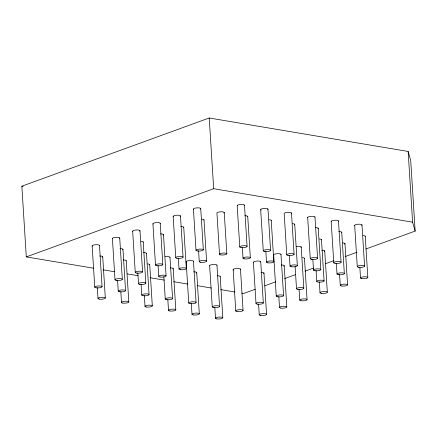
<?xml version="1.0" encoding="UTF-8"?>
<svg xmlns="http://www.w3.org/2000/svg" width="437" height="437" viewBox="0 0 437 437"><rect width="100%" height="100%" fill="white"/><g stroke="black" fill="none" stroke-linecap="round" stroke-linejoin="round"><path stroke-width="0.66" d="M93.611 268.22L26.296 256.896L21.85 186.189L209.225 117.995L408.142 151.459L410.704 160.374L415.15 231.086L365.895 249.008M26.296 256.896L213.677 188.708L412.594 222.165L415.15 231.086M255.235 289.283L243.72 293.473L241.699 293.134M264.827 285.787L275.703 281.832M284.662 278.571L295.532 274.616M305.13 271.126L313.444 268.1M325.598 263.675L333.912 260.649M345.427 256.459L356.942 252.269M21.85 186.189L23.194 186.413M103.034 269.804L114.478 271.732M127.271 273.884L138.037 275.692M150.153 277.73L164.29 280.112M173.713 281.696L187.85 284.072M197.273 285.656L211.41 288.038M220.832 289.622L234.969 291.998M408.142 151.459L412.594 222.165M365.234 236.215L367.828 277.462M361.983 224.891L364.584 266.138M359.842 267.215L360.52 278.03M354.68 225.459L357.275 266.707M344.979 243.584L347.573 284.831M341.734 232.26L344.329 273.507M338.484 220.936L341.079 262.184M339.587 274.583L340.27 285.399M336.337 263.26L337.02 274.075M331.18 221.51L333.775 262.757M324.729 250.953L327.324 292.2M321.479 239.629L324.074 280.876M318.234 228.305L320.829 269.553M319.332 281.952L320.015 292.774M314.984 216.981L317.579 258.229M316.088 270.629L316.77 281.45M312.837 259.305L313.52 270.126M307.675 217.555L310.27 258.802M304.474 258.327L307.069 299.569M301.23 247.003L303.824 288.251M299.083 289.321L299.76 300.143M294.735 224.356L297.329 265.603M295.112 266.504L296.515 288.819M291.484 213.032L294.079 254.279M289.338 255.355L290.021 266.171M286.77 254.847L284.176 213.6A3.671 0.961 -3.6 0 1 288.513 212.327A3.671 0.961 -3.6 0 1 291.129 213.54M284.225 265.696L286.819 306.943M280.975 254.372L283.569 295.62M278.828 296.696L279.511 307.511M273.709 255.618L276.26 296.188M271.235 220.401L273.83 261.648M267.985 209.077L270.579 250.325M265.838 251.401L266.521 262.216M260.676 209.651L263.271 250.893M263.97 273.065L266.565 314.312M260.725 261.741L263.32 302.988M258.578 304.065L259.256 314.886M253.416 262.315L256.011 303.562M247.735 216.446L250.33 257.693M244.485 205.122L247.08 246.37M242.338 247.446L243.021 258.267M237.176 205.696L239.771 246.943M240.47 269.11L243.065 310.357M233.161 269.684L235.756 310.931M224.236 212.497L226.83 253.744M219.521 254.312L216.927 213.065A3.671 0.961 -3.6 0 1 221.264 211.792A3.671 0.961 -3.6 0 1 223.881 213.005M220.221 276.484L222.815 317.732M209.225 117.995L213.677 188.708M216.97 265.161L219.565 306.408M214.824 307.484L215.507 318.3M209.662 265.729L212.256 306.976M203.981 219.866L206.575 261.113M200.73 208.542L203.325 249.789M198.589 250.865L199.267 261.681M193.427 209.11L196.022 250.357M196.716 272.53L199.316 313.777M193.471 261.206L196.066 302.453M191.324 303.529L192.007 314.345M186.162 261.779L188.757 303.027M183.726 227.235L186.32 268.482M180.481 215.911L183.076 257.158M178.334 258.234L179.017 269.055M173.172 216.484L175.767 257.732M173.216 268.575L175.811 309.822M169.971 257.251L172.566 298.498M167.824 299.574L168.507 310.396M163.476 234.603L166.071 275.851M163.853 276.758L165.257 299.072M160.226 223.285L162.821 264.527M158.079 265.603L158.762 276.424M152.917 223.853L155.512 265.101M149.716 264.625L152.311 305.873M146.471 253.302L149.066 294.549M143.221 241.978L145.816 283.225M144.325 295.625L145.002 306.441M139.977 230.654L142.571 271.901M141.075 284.301L141.757 295.117M137.83 272.978L138.507 283.793M132.668 231.222L135.262 272.47M126.217 260.671L128.811 301.918M122.972 249.347L125.566 290.594M119.722 238.023L122.316 279.27M120.825 291.67L121.502 302.486M117.575 280.346L118.258 291.162M112.413 238.597L115.007 279.844M102.717 256.716L105.312 297.963M99.472 245.392L102.067 286.639M97.325 287.715L98.003 298.537M92.163 245.965L94.758 287.213M269.17 219.724A3.671 0.961 -3.6 0 1 271.18 220.658M292.67 223.678A3.671 0.961 -3.6 0 1 294.38 224.864M307.872 217.79A3.671 0.961 -3.6 0 1 311.062 216.326A3.671 0.961 -3.6 0 1 314.93 217.238M261.304 210.082A3.671 0.961 -3.6 0 1 264.063 208.416A3.671 0.961 -3.6 0 1 267.63 209.591M237.373 205.931A3.671 0.961 -3.6 0 1 241.038 204.434A3.671 0.961 -3.6 0 1 244.13 205.636M193.618 209.345A3.671 0.961 -3.6 0 1 197.289 207.854A3.671 0.961 -3.6 0 1 200.381 209.055M315.263 227.606A3.671 0.961 -3.6 0 1 317.879 228.819M331.372 221.745A3.671 0.961 -3.6 0 1 334.562 220.275A3.671 0.961 -3.6 0 1 338.429 221.193M338.762 231.561A3.671 0.961 -3.6 0 1 341.379 232.774M354.871 225.694A3.671 0.961 -3.6 0 1 358.542 224.203A3.671 0.961 -3.6 0 1 361.634 225.399M363.174 235.538A3.671 0.961 -3.6 0 1 365.179 236.466M201.916 219.188A3.671 0.961 -3.6 0 1 203.926 220.122M342.919 242.906A3.671 0.961 -3.6 0 1 344.629 244.097M173.369 216.719A3.671 0.961 -3.6 0 1 177.034 215.222A3.671 0.961 -3.6 0 1 180.126 216.424M319.42 238.952A3.671 0.961 -3.6 0 1 321.424 239.886M153.114 224.088A3.671 0.961 -3.6 0 1 156.304 222.624A3.671 0.961 -3.6 0 1 160.171 223.536M180.76 226.535A3.671 0.961 -3.6 0 1 183.376 227.748M321.758 250.254A3.671 0.961 -3.6 0 1 324.374 251.466M296.368 246.446A3.671 0.961 -3.6 0 1 300.306 246.484A3.671 0.961 -3.6 0 1 300.874 247.511M160.505 233.904A3.671 0.961 -3.6 0 1 163.121 235.117M132.864 231.457A3.671 0.961 -3.6 0 1 136.53 229.966A3.671 0.961 -3.6 0 1 139.621 231.162M302.415 257.65A3.671 0.961 -3.6 0 1 304.42 258.578M273.666 254.94A3.671 0.961 -3.6 0 1 277.528 253.684A3.671 0.961 -3.6 0 1 280.92 254.624M112.609 238.831A3.671 0.961 -3.6 0 1 115.8 237.362A3.671 0.961 -3.6 0 1 119.667 238.28M253.607 262.55A3.671 0.961 -3.6 0 1 256.798 261.08A3.671 0.961 -3.6 0 1 260.671 261.998M281.253 264.991A3.671 0.961 -3.6 0 1 283.87 266.204M141.162 241.3A3.671 0.961 -3.6 0 1 143.167 242.229M233.79 270.115A3.671 0.961 -3.6 0 1 236.548 268.455A3.671 0.961 -3.6 0 1 240.115 269.624M120 248.648A3.671 0.961 -3.6 0 1 122.617 249.86M260.998 272.366A3.671 0.961 -3.6 0 1 263.615 273.578M92.354 246.2A3.671 0.961 -3.6 0 1 95.545 244.736A3.671 0.961 -3.6 0 1 99.418 245.649M217.249 275.78A3.671 0.961 -3.6 0 1 220.166 276.736M99.745 256.016A3.671 0.961 -3.6 0 1 102.362 257.229M143.5 252.597A3.671 0.961 -3.6 0 1 146.116 253.81M123.245 259.971A3.671 0.961 -3.6 0 1 126.162 260.927M147.657 263.948A3.671 0.961 -3.6 0 1 149.662 264.877M165.11 256.699A3.671 0.961 -3.6 0 1 169.917 257.508M186.359 262.014A3.671 0.961 -3.6 0 1 189.543 260.545A3.671 0.961 -3.6 0 1 193.416 261.463M170.25 267.876A3.671 0.961 -3.6 0 1 172.866 269.088M193.749 271.83A3.671 0.961 -3.6 0 1 196.366 273.043M209.858 265.964A3.671 0.961 -3.6 0 1 213.043 264.5A3.671 0.961 -3.6 0 1 216.916 265.412M244.764 215.747A3.671 0.961 -3.6 0 1 247.681 216.703M216.768 318.884A3.671 0.961 -3.6 0 0 222.761 317.983A3.671 0.961 -3.6 0 0 217.954 317.175A3.671 0.961 -3.6 0 0 216.768 318.884M193.269 314.935A3.671 0.961 -3.6 0 0 199.261 314.034A3.671 0.961 -3.6 0 0 194.454 313.225A3.671 0.961 -3.6 0 0 193.269 314.935M169.769 310.98A3.671 0.961 -3.6 0 0 175.761 310.079A3.671 0.961 -3.6 0 0 170.949 309.27A3.671 0.961 -3.6 0 0 169.769 310.98M146.269 307.025A3.671 0.961 -3.6 0 0 152.256 306.124A3.671 0.961 -3.6 0 0 147.449 305.316A3.671 0.961 -3.6 0 0 146.269 307.025M122.764 303.076A3.671 0.961 -3.6 0 0 128.757 302.175A3.671 0.961 -3.6 0 0 123.95 301.361A3.671 0.961 -3.6 0 0 122.764 303.076M99.265 299.121A3.671 0.961 -3.6 0 0 105.257 298.22A3.671 0.961 -3.6 0 0 100.45 297.411A3.671 0.961 -3.6 0 0 99.265 299.121M237.018 311.515A3.671 0.961 -3.6 0 0 243.01 310.614A3.671 0.961 -3.6 0 0 238.203 309.806A3.671 0.961 -3.6 0 0 237.018 311.515M260.518 315.47A3.671 0.961 -3.6 0 0 266.51 314.569A3.671 0.961 -3.6 0 0 261.703 313.761A3.671 0.961 -3.6 0 0 260.518 315.47M213.518 307.561A3.671 0.961 -3.6 0 0 219.511 306.659A3.671 0.961 -3.6 0 0 214.704 305.851A3.671 0.961 -3.6 0 0 213.518 307.561M190.019 303.611A3.671 0.961 -3.6 0 0 196.011 302.71A3.671 0.961 -3.6 0 0 191.204 301.901A3.671 0.961 -3.6 0 0 190.019 303.611M166.519 299.656A3.671 0.961 -3.6 0 0 172.511 298.755A3.671 0.961 -3.6 0 0 167.704 297.947A3.671 0.961 -3.6 0 0 166.519 299.656M143.019 295.702A3.671 0.961 -3.6 0 0 149.012 294.8A3.671 0.961 -3.6 0 0 144.205 293.992A3.671 0.961 -3.6 0 0 143.019 295.702M119.52 291.752A3.671 0.961 -3.6 0 0 125.512 290.851A3.671 0.961 -3.6 0 0 120.705 290.042A3.671 0.961 -3.6 0 0 119.52 291.752M96.02 287.797A3.671 0.961 -3.6 0 0 102.012 286.896A3.671 0.961 -3.6 0 0 97.205 286.088A3.671 0.961 -3.6 0 0 96.02 287.797M116.269 280.428A3.671 0.961 -3.6 0 0 122.262 279.527A3.671 0.961 -3.6 0 0 117.455 278.719A3.671 0.961 -3.6 0 0 116.269 280.428M139.769 284.378A3.671 0.961 -3.6 0 0 145.761 283.476A3.671 0.961 -3.6 0 0 140.954 282.668A3.671 0.961 -3.6 0 0 139.769 284.378M160.024 277.009A3.671 0.961 -3.6 0 0 166.016 276.108A3.671 0.961 -3.6 0 0 161.209 275.299A3.671 0.961 -3.6 0 0 160.024 277.009M136.524 273.054A3.671 0.961 -3.6 0 0 142.517 272.153A3.671 0.961 -3.6 0 0 137.71 271.344A3.671 0.961 -3.6 0 0 136.524 273.054M156.779 265.685A3.671 0.961 -3.6 0 0 162.766 264.784A3.671 0.961 -3.6 0 0 157.959 263.975A3.671 0.961 -3.6 0 0 156.779 265.685M180.279 269.64A3.671 0.961 -3.6 0 0 186.271 268.739A3.671 0.961 -3.6 0 0 181.459 267.93A3.671 0.961 -3.6 0 0 180.279 269.64M200.528 262.266A3.671 0.961 -3.6 0 0 206.521 261.364A3.671 0.961 -3.6 0 0 201.714 260.556A3.671 0.961 -3.6 0 0 200.528 262.266M177.029 258.316A3.671 0.961 -3.6 0 0 183.021 257.415A3.671 0.961 -3.6 0 0 178.214 256.606A3.671 0.961 -3.6 0 0 177.029 258.316M257.273 304.147A3.671 0.961 -3.6 0 0 263.265 303.245A3.671 0.961 -3.6 0 0 258.458 302.437A3.671 0.961 -3.6 0 0 257.273 304.147M280.772 308.096A3.671 0.961 -3.6 0 0 286.765 307.195A3.671 0.961 -3.6 0 0 281.958 306.386A3.671 0.961 -3.6 0 0 280.772 308.096M277.522 296.772A3.671 0.961 -3.6 0 0 283.515 295.871A3.671 0.961 -3.6 0 0 278.708 295.062A3.671 0.961 -3.6 0 0 277.522 296.772M301.027 300.727A3.671 0.961 -3.6 0 0 307.014 299.826A3.671 0.961 -3.6 0 0 302.207 299.017A3.671 0.961 -3.6 0 0 301.027 300.727M297.777 289.403A3.671 0.961 -3.6 0 0 303.77 288.502A3.671 0.961 -3.6 0 0 298.963 287.693A3.671 0.961 -3.6 0 0 297.777 289.403M321.277 293.358A3.671 0.961 -3.6 0 0 327.269 292.457A3.671 0.961 -3.6 0 0 322.462 291.648A3.671 0.961 -3.6 0 0 321.277 293.358M318.032 282.034A3.671 0.961 -3.6 0 0 324.019 281.133A3.671 0.961 -3.6 0 0 319.212 280.325A3.671 0.961 -3.6 0 0 318.032 282.034M341.532 285.989A3.671 0.961 -3.6 0 0 347.524 285.088A3.671 0.961 -3.6 0 0 342.712 284.274A3.671 0.961 -3.6 0 0 341.532 285.989M361.781 278.615A3.671 0.961 -3.6 0 0 367.774 277.714A3.671 0.961 -3.6 0 0 362.967 276.905A3.671 0.961 -3.6 0 0 361.781 278.615M338.282 274.665A3.671 0.961 -3.6 0 0 344.274 273.764A3.671 0.961 -3.6 0 0 339.467 272.956A3.671 0.961 -3.6 0 0 338.282 274.665M314.782 270.711A3.671 0.961 -3.6 0 0 320.774 269.809A3.671 0.961 -3.6 0 0 315.967 269.001A3.671 0.961 -3.6 0 0 314.782 270.711M358.537 267.291A3.671 0.961 -3.6 0 0 364.529 266.39A3.671 0.961 -3.6 0 0 359.717 265.581A3.671 0.961 -3.6 0 0 358.537 267.291M335.037 263.342A3.671 0.961 -3.6 0 0 341.029 262.44A3.671 0.961 -3.6 0 0 336.217 261.632A3.671 0.961 -3.6 0 0 335.037 263.342M291.282 266.756A3.671 0.961 -3.6 0 0 297.275 265.854A3.671 0.961 -3.6 0 0 292.468 265.046A3.671 0.961 -3.6 0 0 291.282 266.756M311.537 259.387A3.671 0.961 -3.6 0 0 317.524 258.486A3.671 0.961 -3.6 0 0 312.717 257.677A3.671 0.961 -3.6 0 0 311.537 259.387M244.283 258.851A3.671 0.961 -3.6 0 0 250.275 257.95A3.671 0.961 -3.6 0 0 245.468 257.142A3.671 0.961 -3.6 0 0 244.283 258.851M264.532 251.483A3.671 0.961 -3.6 0 0 270.525 250.581A3.671 0.961 -3.6 0 0 265.718 249.773A3.671 0.961 -3.6 0 0 264.532 251.483M220.783 254.897A3.671 0.961 -3.6 0 0 226.776 253.995A3.671 0.961 -3.6 0 0 221.969 253.187A3.671 0.961 -3.6 0 0 220.783 254.897M241.033 247.528A3.671 0.961 -3.6 0 0 247.025 246.626A3.671 0.961 -3.6 0 0 242.218 245.818A3.671 0.961 -3.6 0 0 241.033 247.528M197.284 250.947A3.671 0.961 -3.6 0 0 203.276 250.046A3.671 0.961 -3.6 0 0 198.464 249.232A3.671 0.961 -3.6 0 0 197.284 250.947M267.783 262.806A3.671 0.961 -3.6 0 0 273.775 261.905A3.671 0.961 -3.6 0 0 268.968 261.091A3.671 0.961 -3.6 0 0 267.783 262.806M288.032 255.432A3.671 0.961 -3.6 0 0 294.025 254.531A3.671 0.961 -3.6 0 0 289.218 253.722A3.671 0.961 -3.6 0 0 288.032 255.432"/></g></svg>
